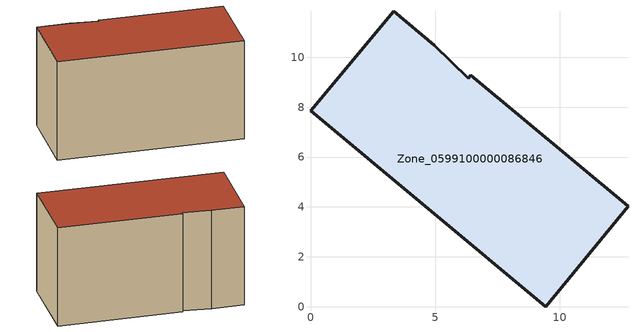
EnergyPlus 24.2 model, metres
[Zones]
Zone_0599100000086846
 floor ground (C_G): 4.96,10.48 6.33,9.16 6.42,9.27 12.73,4.04 9.42,0 0,7.85 3.33,11.84 z0
 wall outside (C_F): 9.42,0 12.73,4.04 6.42,9.27 6.33,9.16 4.96,10.48 3.33,11.84 0,7.85 9.42,0 z0:6.92
 roof outside (C_R): 6.33,9.16 4.96,10.48 3.33,11.84 0,7.85 9.42,0 12.73,4.04 6.42,9.27 z6.92
[BUILDING]
Pand.0599100000086846: North Axis=0; Terrain=City; Loads Convergence Tolerance Value=0.04; Temperature Convergence Tolerance Value=0.4; Solar Distribution=FullExterior; Maximum Number of Warmup Days=25; Minimum Number of Warmup Days=1
[Site:Location]
Rotterdam.The.Hague.AP_ZH_NLD Design_Conditions: Latitude=51.96; Longitude=4.45; Time Zone=1; Elevation=-4.5
[SITE:GROUNDTEMPERATURE:BUILDINGSURFACE]
18, 18, 18, 18, 18, 18, 18, 18, 18, 18, 18, 18
[MATERIAL] Thermal Absorptance=0.9; Solar Absorptance=0.7; Visible Absorptance=0.7
Name | Roughness | Thickness | Conductivity | Density | Specific Heat
G.TI.1946 | MediumSmooth | 0.15 | 1 | 540 | 1210
F.TI.1946 | Rough | 0.3 | 0.857143 | 1920 | 840
R.TI.1946 | MediumRough | 0.2 | 0.1 | 1500 | 1000
[CONSTRUCTION]
C_G: G.TI.1946
C_F: F.TI.1946
C_R: R.TI.1946
[ZONE]
Zone_0599100000086846: Type=1; Multiplier=1; Ceiling Height=Autocalculate; Volume=Autocalculate; Floor Area=autocalculate; Part of Total Floor Area=Yes
[ZONEINFILTRATION:DESIGNFLOWRATE]
Infil_Zone_0599100000086846: Zone or ZoneList or Space or SpaceList=Zone_0599100000086846; Schedule=AlwaysOn; Design Flow Rate Calculation Method=Flow/Area; Flow Rate per Floor Area=0.003; Constant Term Coefficient=1; Temperature Term Coefficient=0; Velocity Term Coefficient=0; Velocity Squared Term Coefficient=0
[HVACTEMPLATE:ZONE:IDEALLOADSAIRSYSTEM]
Zone_0599100000086846: Maximum Heating Supply Air Temperature=50; Minimum Cooling Supply Air Temperature=13; Maximum Heating Supply Air Humidity Ratio=0.0156; Minimum Cooling Supply Air Humidity Ratio=0.0077; Heating Limit=NoLimit; Cooling Limit=NoLimit; Dehumidification Control Type=ConstantSensibleHeatRatio; Cooling Sensible Heat Ratio=0.7; Dehumidification Setpoint=60; Humidification Control Type=None; Humidification Setpoint=30; Outdoor Air Method=None; Outdoor Air Flow Rate per Person=0.00944; Outdoor Air Flow Rate per Zone Floor Area=0; Outdoor Air Flow Rate per Zone=0; Demand Controlled Ventilation Type=None; Outdoor Air Economizer Type=NoEconomizer; Heat Recovery Type=None; Sensible Heat Recovery Effectiveness=0.7; Latent Heat Recovery Effectiveness=0.65
[ZONECONTROL:THERMOSTAT]
ThermostatControl_Zone_0599100000086846: Zone or ZoneList=Zone_0599100000086846; Control Type Schedule=DualSetpointControlType; Control 1=Thermostat_Zone_0599100000086846; Temperature Difference Between Cutout And Setpoint=0
[THERMOSTATSETPOINT:DUALSETPOINT]
Thermostat_Zone_0599100000086846: Heating Setpoint Temperature Schedule=HeatingSetpoint_Zone_0599100000086846; Cooling Setpoint Temperature Schedule=CoolingSetpoint_Zone_0599100000086846
[SCHEDULE:COMPACT]
HeatingSetpoint_Zone_0599100000086846: Through: 12/31, For: AllDays, Until: 24:00, 21
CoolingSetpoint_Zone_0599100000086846: Through: 12/31, For: AllDays, Until: 24:00, 24
DualSetpointControlType: Through: 12/31, For: AllDays, Until: 24:00, 4
AlwaysOn: Through: 12/31, For: AllDays, Until: 24:00, 1
